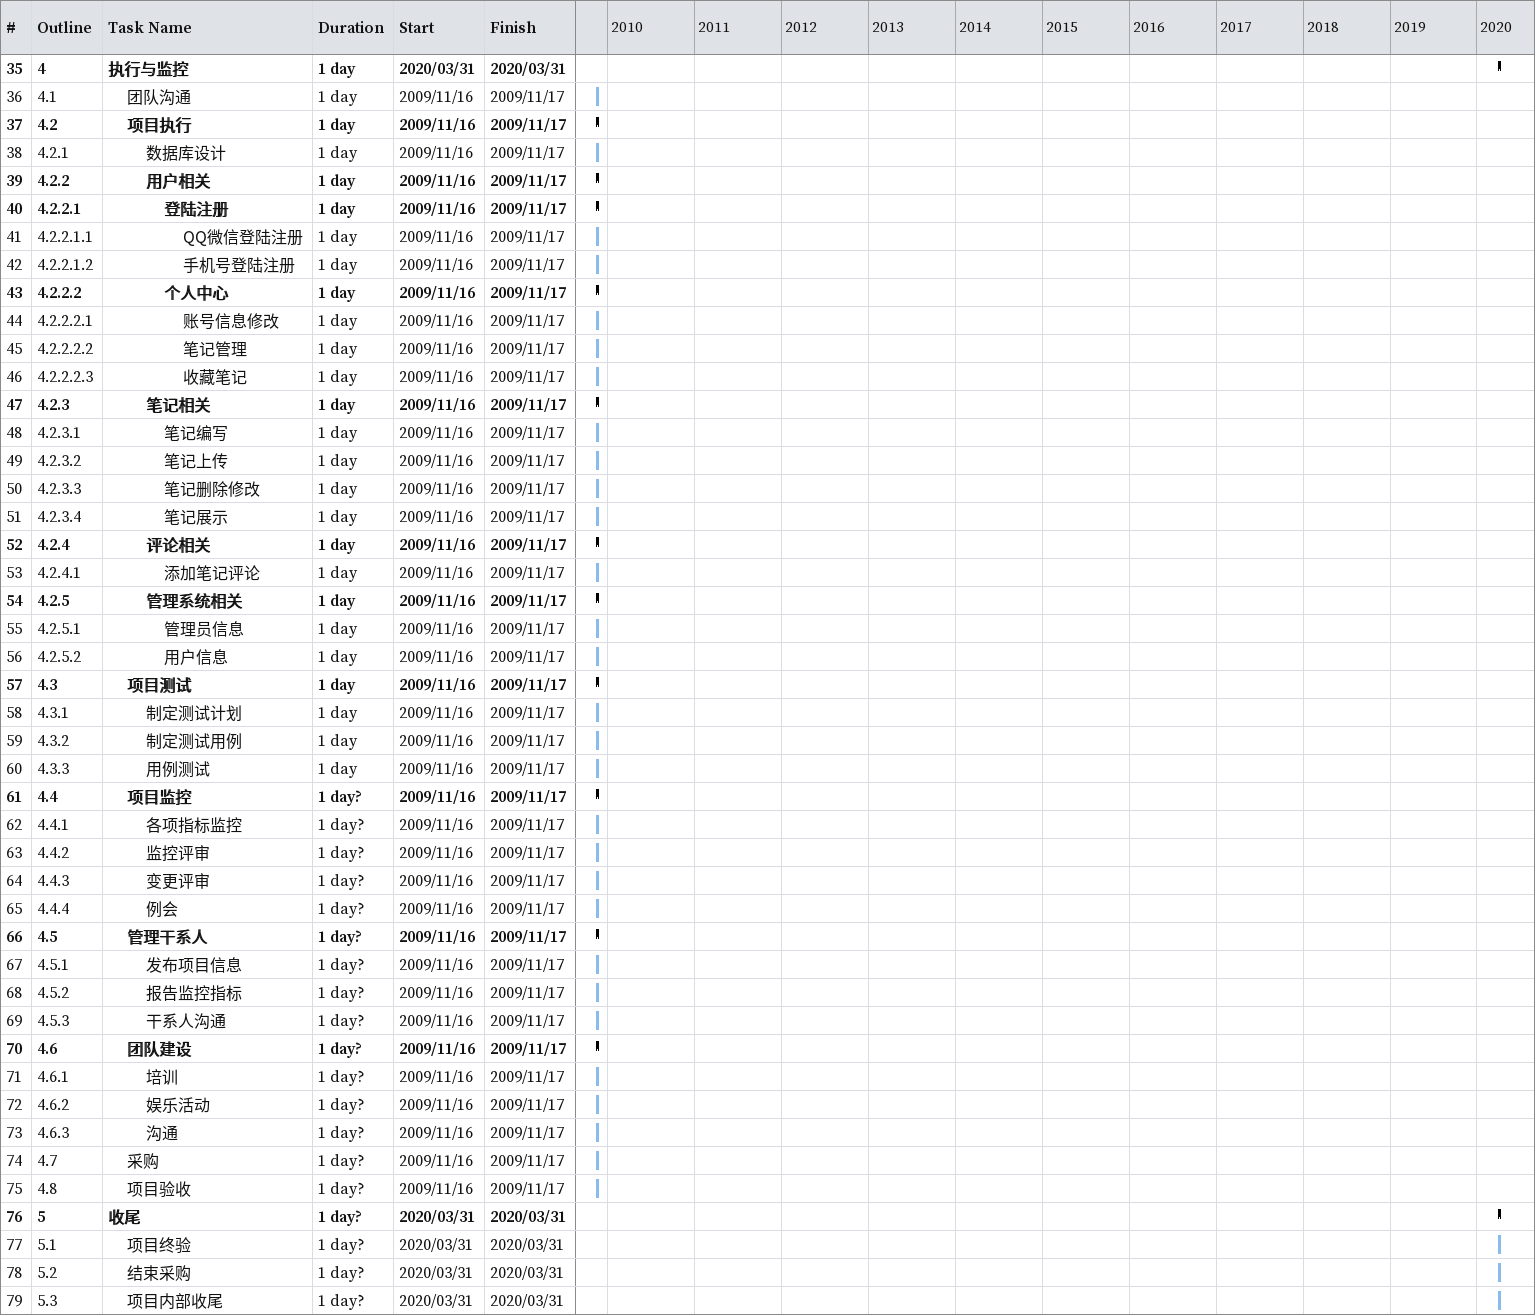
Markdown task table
| ID | WBS | Task | Duration | Start | Finish |
|---|---|---|---|---|---|
| 35 | 4 | **执行与监控** | 1d | 2020-03-31 | 2020-03-31 |
| 36 | 4.1 | 团队沟通 | 1d | 2009-11-16 | 2009-11-17 |
| 37 | 4.2 | **项目执行** | 1d | 2009-11-16 | 2009-11-17 |
| 38 | 4.2.1 | 数据库设计 | 1d | 2009-11-16 | 2009-11-17 |
| 39 | 4.2.2 | **用户相关** | 1d | 2009-11-16 | 2009-11-17 |
| 40 | 4.2.2.1 | **登陆注册** | 1d | 2009-11-16 | 2009-11-17 |
| 41 | 4.2.2.1.1 | QQ微信登陆注册 | 1d | 2009-11-16 | 2009-11-17 |
| 42 | 4.2.2.1.2 | 手机号登陆注册 | 1d | 2009-11-16 | 2009-11-17 |
| 43 | 4.2.2.2 | **个人中心** | 1d | 2009-11-16 | 2009-11-17 |
| 44 | 4.2.2.2.1 | 账号信息修改 | 1d | 2009-11-16 | 2009-11-17 |
| 45 | 4.2.2.2.2 | 笔记管理 | 1d | 2009-11-16 | 2009-11-17 |
| 46 | 4.2.2.2.3 | 收藏笔记 | 1d | 2009-11-16 | 2009-11-17 |
| 47 | 4.2.3 | **笔记相关** | 1d | 2009-11-16 | 2009-11-17 |
| 48 | 4.2.3.1 | 笔记编写 | 1d | 2009-11-16 | 2009-11-17 |
| 49 | 4.2.3.2 | 笔记上传 | 1d | 2009-11-16 | 2009-11-17 |
| 50 | 4.2.3.3 | 笔记删除修改 | 1d | 2009-11-16 | 2009-11-17 |
| 51 | 4.2.3.4 | 笔记展示 | 1d | 2009-11-16 | 2009-11-17 |
| 52 | 4.2.4 | **评论相关** | 1d | 2009-11-16 | 2009-11-17 |
| 53 | 4.2.4.1 | 添加笔记评论 | 1d | 2009-11-16 | 2009-11-17 |
| 54 | 4.2.5 | **管理系统相关** | 1d | 2009-11-16 | 2009-11-17 |
| 55 | 4.2.5.1 | 管理员信息 | 1d | 2009-11-16 | 2009-11-17 |
| 56 | 4.2.5.2 | 用户信息 | 1d | 2009-11-16 | 2009-11-17 |
| 57 | 4.3 | **项目测试** | 1d | 2009-11-16 | 2009-11-17 |
| 58 | 4.3.1 | 制定测试计划 | 1d | 2009-11-16 | 2009-11-17 |
| 59 | 4.3.2 | 制定测试用例 | 1d | 2009-11-16 | 2009-11-17 |
| 60 | 4.3.3 | 用例测试 | 1d | 2009-11-16 | 2009-11-17 |
| 61 | 4.4 | **项目监控** | 1d? | 2009-11-16 | 2009-11-17 |
| 62 | 4.4.1 | 各项指标监控 | 1d? | 2009-11-16 | 2009-11-17 |
| 63 | 4.4.2 | 监控评审 | 1d? | 2009-11-16 | 2009-11-17 |
| 64 | 4.4.3 | 变更评审 | 1d? | 2009-11-16 | 2009-11-17 |
| 65 | 4.4.4 | 例会 | 1d? | 2009-11-16 | 2009-11-17 |
| 66 | 4.5 | **管理干系人** | 1d? | 2009-11-16 | 2009-11-17 |
| 67 | 4.5.1 | 发布项目信息 | 1d? | 2009-11-16 | 2009-11-17 |
| 68 | 4.5.2 | 报告监控指标 | 1d? | 2009-11-16 | 2009-11-17 |
| 69 | 4.5.3 | 干系人沟通 | 1d? | 2009-11-16 | 2009-11-17 |
| 70 | 4.6 | **团队建设** | 1d? | 2009-11-16 | 2009-11-17 |
| 71 | 4.6.1 | 培训 | 1d? | 2009-11-16 | 2009-11-17 |
| 72 | 4.6.2 | 娱乐活动 | 1d? | 2009-11-16 | 2009-11-17 |
| 73 | 4.6.3 | 沟通 | 1d? | 2009-11-16 | 2009-11-17 |
| 74 | 4.7 | 采购 | 1d? | 2009-11-16 | 2009-11-17 |
| 75 | 4.8 | 项目验收 | 1d? | 2009-11-16 | 2009-11-17 |
| 76 | 5 | **收尾** | 1d? | 2020-03-31 | 2020-03-31 |
| 77 | 5.1 | 项目终验 | 1d? | 2020-03-31 | 2020-03-31 |
| 78 | 5.2 | 结束采购 | 1d? | 2020-03-31 | 2020-03-31 |
| 79 | 5.3 | 项目内部收尾 | 1d? | 2020-03-31 | 2020-03-31 |
